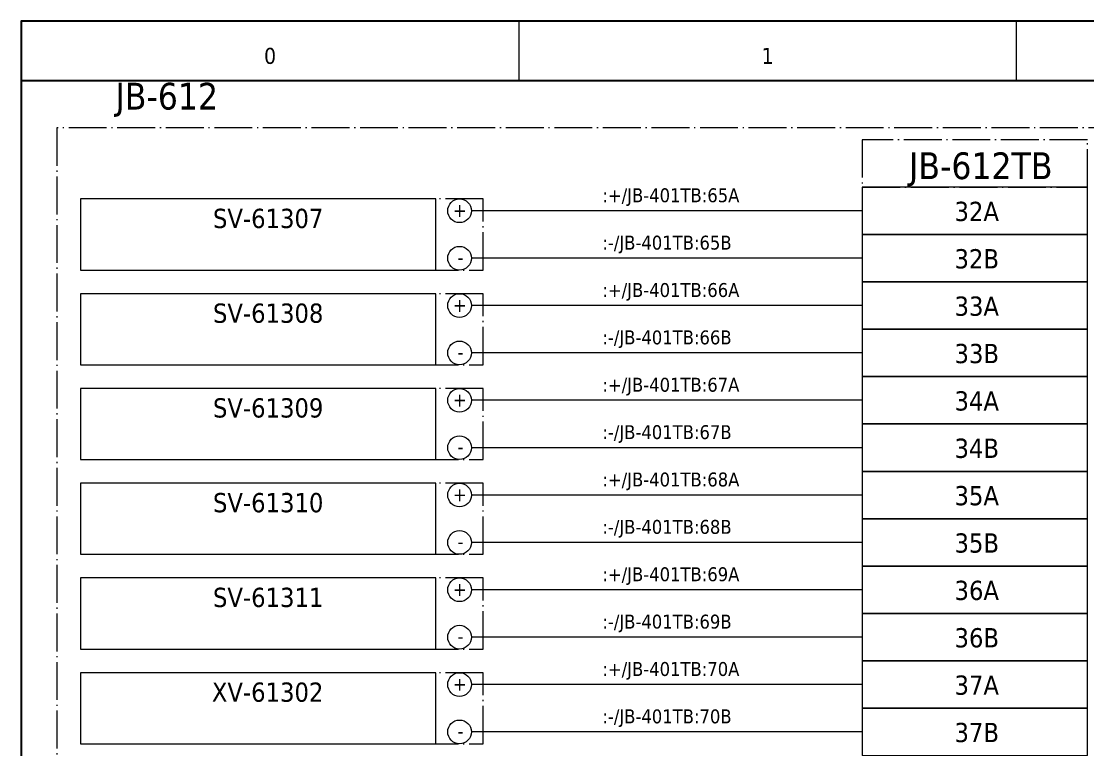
# Model space of a CAD drawing. Header units: millimetres. Extents: x 0 to 1792788, y -13 to 262234.
# Drawn here: x 0 to 90, y 235.5 to 297 of the extents above; entities that cross this region are included whole.
import ezdxf
from ezdxf.enums import TextEntityAlignment as Align

# ---------------------------------------------------------------- set-up
doc = ezdxf.new("R2010")
doc.units = ezdxf.units.MM
doc.linetypes.add('EPL_DASHDOT', pattern=[1, 0.8, -0.1, 0, -0.1])
for name, color, linetype, lineweight in [('EPLAN108', 5, 'Continuous', 35), ('EPLAN201', 7, 'Continuous', 35), ('EPLAN300', 5, 'Continuous', 25), ('EPLAN302', 5, 'Continuous', 25), ('EPLAN305', 5, 'Continuous', 25), ('EPLAN307', 134, 'EPL_DASHDOT', 25), ('EPLAN311', 7, 'Continuous', 25), ('EPLAN400', 5, 'Continuous', 35), ('EPLAN405', 7, 'Continuous', 25), ('EPLAN420', 7, 'Continuous', 35), ('EPLAN421', 5, 'Continuous', 35), ('EPLAN433', 251, 'Continuous', 35), ('EPLAN440', 73, 'Continuous', 35), ('EPLAN451', 7, 'Continuous', 35), ('EPLAN452', 7, 'Continuous', 35), ('EPLAN453', 7, 'Continuous', 35), ('EPLAN500', 7, 'Continuous', 35), ('EPLAN501', 7, 'Continuous', 35), ('EPLAN502', 7, 'Continuous', 35), ('EPLAN503', 7, 'Continuous', 35), ('EPLAN504', 7, 'Continuous', 35)]:
    doc.layers.add(name, color=color, linetype=linetype, lineweight=lineweight)
doc.styles.add('Tahoma', font='')
doc.styles.get('Tahoma').set_extended_font_data('Tahoma')

# ---------------------------------------------------------------- blocks, each defined once
blk = doc.blocks.new('EPLFRAME')
at = {"layer": 'EPLAN201', "linetype": 'Continuous', "lineweight": 25, "ltscale": 4}
for p, q in [((42, 297), (42, 292)), ((84, 297), (84, 292))]:
    blk.add_line(p, q, dxfattribs=at)
at = {"layer": 'EPLAN201', "linetype": 'Continuous', "lineweight": 35, "ltscale": 4}
blk.add_line((0, 292), (420, 292), dxfattribs=at)
blk.add_lwpolyline([(0, 0), (420, 0), (420, 297), (0, 297)], close=True, dxfattribs=at)
at = {"layer": 'EPLAN451', "color": 7, "style": 'Tahoma'}
for tag, p, height in [('14_10014', (101, 12), 2.257), ('14_10015', (185, 12), 2.257), ('14_10011', (101, 5), 2.257), ('14_10013', (332, 5), 1.625), ('14_10151', (73, 1), 1.625), ('14_10300', (415, 1), 1.625)]:
    blk.add_attdef(tag, p, '', height=height, dxfattribs=at)
blk.add_attdef('4_25020', text='', height=1.625, dxfattribs=at).set_placement((413, 1), align=Align.RIGHT)
at = {"layer": 'EPLAN452', "color": 7, "style": 'Tahoma'}
for tag, p, height in [('4_11041', (1, 17), 2.257), ('4_11071[1]', (1, 13), 1.625), ('4_11074[1]', (21, 13), 1.625), ('4_11070[1]', (41, 13), 1.625), ('4_11024', (73, 13), 1.625), ('4_20132_1001', (374, 13), 1.625), ('4_11011', (231, 12), 2.257), ('4_11030', (301, 12), 2.257), ('4_11071[2]', (1, 9), 1.625), ('4_11074[2]', (21, 9), 1.625), ('4_11070[2]', (41, 9), 1.625), ('4_11022', (73, 9), 1.625), ('4_20134_1001', (374, 9), 1.625), ('4_11071[3]', (1, 5), 1.625), ('4_11074[3]', (21, 5), 1.625), ('4_11070[3]', (41, 5), 1.625), ('4_11080', (73, 5), 1.625), ('4_11059', (301, 5), 1.625)]:
    blk.add_attdef(tag, p, '', height=height, dxfattribs=at)
for tag, height, p in [('4_11040', 2.257, (419, 17)), ('4_11000', 1.625, (419, 5)), ('4_11085', 1.625, (141, 1)), ('4_11086', 1.625, (183, 1))]:
    blk.add_attdef(tag, text='', height=height, dxfattribs=at).set_placement(p, align=Align.RIGHT)
at = {"layer": 'EPLAN453', "color": 7, "style": 'Tahoma'}
for tag, p in [('53_19005_1', (21, 293)), ('53_19005', (63, 293)), ('53_19005_8', (105, 293)), ('53_19005_6', (147, 293)), ('53_19005_7', (189, 293)), ('53_19005_9', (231, 293)), ('53_19005_3', (273, 293)), ('53_19005_2', (315, 293)), ('53_19005_4', (357, 293)), ('53_19005_5', (399, 293))]:
    blk.add_attdef(tag, text='', height=1.355, dxfattribs=at).set_placement(p, align=Align.BOTTOM_CENTER)
blk = doc.blocks.new('EPLSYM_LibrarySPECIAL_en_US_Symbol427_Variant5_Placement1_64')
at = {"layer": 'EPLAN421', "color": 5, "style": 'Tahoma'}
for tag, p in [('17_20029[1]', (-0.9525, 3.335)), ('17_20029[2]', (20.0025, 3.335))]:
    blk.add_attdef(tag, text='', height=1.1739, dxfattribs=at).set_placement(p, align=Align.BOTTOM_RIGHT)
at = {"layer": 'EPLAN433', "color": 251, "style": 'Tahoma'}
blk.add_attdef('17_20406_1', text='', height=1.6254, dxfattribs=at).set_placement((0.9525, 1.5875), align=Align.BOTTOM_RIGHT)
blk.add_attdef('17_20406', text='', height=1.6254, dxfattribs=at).set_placement((0.9525, 1.5875), align=Align.BOTTOM_LEFT)
blk = doc.blocks.new('EPLSYM_LibrarySPECIAL_en_US_Symbol427_Variant5_Placement1_65')
at = {"layer": 'EPLAN421', "color": 5, "style": 'Tahoma'}
for tag, p in [('17_20029[1]', (-0.9525, 3.335)), ('17_20029[2]', (20.0025, 3.335))]:
    blk.add_attdef(tag, text='', height=1.1739, dxfattribs=at).set_placement(p, align=Align.BOTTOM_RIGHT)
at = {"layer": 'EPLAN433', "color": 251, "style": 'Tahoma'}
blk.add_attdef('17_20406_1', text='', height=1.6254, dxfattribs=at).set_placement((0.9525, 1.5875), align=Align.BOTTOM_RIGHT)
blk.add_attdef('17_20406', text='', height=1.6254, dxfattribs=at).set_placement((0.9525, 1.5875), align=Align.BOTTOM_LEFT)
blk = doc.blocks.new('EPLSYM_LibrarySPECIAL_en_US_Symbol427_Variant5_Placement1_66')
at = {"layer": 'EPLAN421', "color": 5, "style": 'Tahoma'}
for tag, p in [('17_20029[1]', (-0.9525, 3.335)), ('17_20029[2]', (20.0025, 3.335))]:
    blk.add_attdef(tag, text='', height=1.1739, dxfattribs=at).set_placement(p, align=Align.BOTTOM_RIGHT)
at = {"layer": 'EPLAN433', "color": 251, "style": 'Tahoma'}
blk.add_attdef('17_20406_1', text='', height=1.6254, dxfattribs=at).set_placement((0.9525, 1.5875), align=Align.BOTTOM_RIGHT)
blk.add_attdef('17_20406', text='', height=1.6254, dxfattribs=at).set_placement((0.9525, 1.5875), align=Align.BOTTOM_LEFT)
blk = doc.blocks.new('EPLSYM_LibrarySPECIAL_en_US_Symbol427_Variant5_Placement1_67')
at = {"layer": 'EPLAN421', "color": 5, "style": 'Tahoma'}
for tag, p in [('17_20029[1]', (-0.9525, 3.335)), ('17_20029[2]', (20.0025, 3.335))]:
    blk.add_attdef(tag, text='', height=1.1739, dxfattribs=at).set_placement(p, align=Align.BOTTOM_RIGHT)
at = {"layer": 'EPLAN433', "color": 251, "style": 'Tahoma'}
blk.add_attdef('17_20406_1', text='', height=1.6254, dxfattribs=at).set_placement((0.9525, 1.5875), align=Align.BOTTOM_RIGHT)
blk.add_attdef('17_20406', text='', height=1.6254, dxfattribs=at).set_placement((0.9525, 1.5875), align=Align.BOTTOM_LEFT)
blk = doc.blocks.new('EPLSYM_LibrarySPECIAL_en_US_Symbol427_Variant5_Placement1_68')
at = {"layer": 'EPLAN421', "color": 5, "style": 'Tahoma'}
for tag, p in [('17_20029[1]', (-0.9525, 3.335)), ('17_20029[2]', (20.0025, 3.335))]:
    blk.add_attdef(tag, text='', height=1.1739, dxfattribs=at).set_placement(p, align=Align.BOTTOM_RIGHT)
at = {"layer": 'EPLAN433', "color": 251, "style": 'Tahoma'}
blk.add_attdef('17_20406_1', text='', height=1.6254, dxfattribs=at).set_placement((0.9525, 1.5875), align=Align.BOTTOM_RIGHT)
blk.add_attdef('17_20406', text='', height=1.6254, dxfattribs=at).set_placement((0.9525, 1.5875), align=Align.BOTTOM_LEFT)
blk = doc.blocks.new('EPLSYM_LibrarySPECIAL_en_US_Symbol427_Variant5_Placement1_69')
at = {"layer": 'EPLAN421', "color": 5, "style": 'Tahoma'}
for tag, p in [('17_20029[1]', (-0.9525, 3.335)), ('17_20029[2]', (20.0025, 3.335))]:
    blk.add_attdef(tag, text='', height=1.1739, dxfattribs=at).set_placement(p, align=Align.BOTTOM_RIGHT)
at = {"layer": 'EPLAN433', "color": 251, "style": 'Tahoma'}
blk.add_attdef('17_20406_1', text='', height=1.6254, dxfattribs=at).set_placement((0.9525, 1.5875), align=Align.BOTTOM_RIGHT)
blk.add_attdef('17_20406', text='', height=1.6254, dxfattribs=at).set_placement((0.9525, 1.5875), align=Align.BOTTOM_LEFT)
blk = doc.blocks.new('EPLSYM_LibrarySPECIAL_en_US_Symbol427_Variant5_Placement1_70')
at = {"layer": 'EPLAN421', "color": 5, "style": 'Tahoma'}
for tag, p in [('17_20029[1]', (-0.9525, 3.335)), ('17_20029[2]', (20.0025, 3.335))]:
    blk.add_attdef(tag, text='', height=1.1739, dxfattribs=at).set_placement(p, align=Align.BOTTOM_RIGHT)
at = {"layer": 'EPLAN433', "color": 251, "style": 'Tahoma'}
blk.add_attdef('17_20406_1', text='', height=1.6254, dxfattribs=at).set_placement((0.9525, 1.5875), align=Align.BOTTOM_RIGHT)
blk.add_attdef('17_20406', text='', height=1.6254, dxfattribs=at).set_placement((0.9525, 1.5875), align=Align.BOTTOM_LEFT)
blk = doc.blocks.new('EPLSYM_LibrarySPECIAL_en_US_Symbol427_Variant5_Placement1_71')
at = {"layer": 'EPLAN421', "color": 5, "style": 'Tahoma'}
for tag, p in [('17_20029[1]', (-0.9525, 3.335)), ('17_20029[2]', (20.0025, 3.335))]:
    blk.add_attdef(tag, text='', height=1.1739, dxfattribs=at).set_placement(p, align=Align.BOTTOM_RIGHT)
at = {"layer": 'EPLAN433', "color": 251, "style": 'Tahoma'}
blk.add_attdef('17_20406_1', text='', height=1.6254, dxfattribs=at).set_placement((0.9525, 1.5875), align=Align.BOTTOM_RIGHT)
blk.add_attdef('17_20406', text='', height=1.6254, dxfattribs=at).set_placement((0.9525, 1.5875), align=Align.BOTTOM_LEFT)
blk = doc.blocks.new('EPLSYM_LibrarySPECIAL_en_US_Symbol427_Variant5_Placement1_72')
at = {"layer": 'EPLAN421', "color": 5, "style": 'Tahoma'}
for tag, p in [('17_20029[1]', (-0.9525, 3.335)), ('17_20029[2]', (20.0025, 3.335))]:
    blk.add_attdef(tag, text='', height=1.1739, dxfattribs=at).set_placement(p, align=Align.BOTTOM_RIGHT)
at = {"layer": 'EPLAN433', "color": 251, "style": 'Tahoma'}
blk.add_attdef('17_20406_1', text='', height=1.6254, dxfattribs=at).set_placement((0.9525, 1.5875), align=Align.BOTTOM_RIGHT)
blk.add_attdef('17_20406', text='', height=1.6254, dxfattribs=at).set_placement((0.9525, 1.5875), align=Align.BOTTOM_LEFT)
blk = doc.blocks.new('EPLSYM_LibrarySPECIAL_en_US_Symbol427_Variant5_Placement1_73')
at = {"layer": 'EPLAN421', "color": 5, "style": 'Tahoma'}
for tag, p in [('17_20029[1]', (-0.9525, 3.335)), ('17_20029[2]', (20.0025, 3.335))]:
    blk.add_attdef(tag, text='', height=1.1739, dxfattribs=at).set_placement(p, align=Align.BOTTOM_RIGHT)
at = {"layer": 'EPLAN433', "color": 251, "style": 'Tahoma'}
blk.add_attdef('17_20406_1', text='', height=1.6254, dxfattribs=at).set_placement((0.9525, 1.5875), align=Align.BOTTOM_RIGHT)
blk.add_attdef('17_20406', text='', height=1.6254, dxfattribs=at).set_placement((0.9525, 1.5875), align=Align.BOTTOM_LEFT)
blk = doc.blocks.new('EPLSYM_LibrarySPECIAL_en_US_Symbol427_Variant5_Placement1_88')
at = {"layer": 'EPLAN421', "color": 5, "style": 'Tahoma'}
for tag, p in [('17_20029[1]', (-0.9525, 3.335)), ('17_20029[2]', (20.0025, 3.335))]:
    blk.add_attdef(tag, text='', height=1.1739, dxfattribs=at).set_placement(p, align=Align.BOTTOM_RIGHT)
at = {"layer": 'EPLAN433', "color": 251, "style": 'Tahoma'}
blk.add_attdef('17_20406_1', text='', height=1.6254, dxfattribs=at).set_placement((0.9525, 1.5875), align=Align.BOTTOM_RIGHT)
blk.add_attdef('17_20406', text='', height=1.6254, dxfattribs=at).set_placement((0.9525, 1.5875), align=Align.BOTTOM_LEFT)
blk = doc.blocks.new('EPLSYM_LibrarySPECIAL_en_US_Symbol427_Variant5_Placement1_89')
at = {"layer": 'EPLAN421', "color": 5, "style": 'Tahoma'}
for tag, p in [('17_20029[1]', (-0.9525, 3.335)), ('17_20029[2]', (20.0025, 3.335))]:
    blk.add_attdef(tag, text='', height=1.1739, dxfattribs=at).set_placement(p, align=Align.BOTTOM_RIGHT)
at = {"layer": 'EPLAN433', "color": 251, "style": 'Tahoma'}
blk.add_attdef('17_20406_1', text='', height=1.6254, dxfattribs=at).set_placement((0.9525, 1.5875), align=Align.BOTTOM_RIGHT)
blk.add_attdef('17_20406', text='', height=1.6254, dxfattribs=at).set_placement((0.9525, 1.5875), align=Align.BOTTOM_LEFT)
blk = doc.blocks.new('EPLSYM_LibrarySPECIAL_Symbol17_Variant3_Placement1')
at = {"layer": 'EPLAN302', "lineweight": 25, "ltscale": 4}
blk.add_line((4, 0), (1, 0), dxfattribs=at)
blk.add_circle((0, 0), 1, dxfattribs=at)
at = {"layer": 'EPLAN420', "color": 7, "style": 'Tahoma'}
blk.add_attdef('17_20036', text='', height=1.6254, dxfattribs=at).set_placement((-1.5, -0.16254), align=Align.MIDDLE_RIGHT)
at = {"layer": 'EPLAN421', "color": 5, "style": 'Tahoma'}
blk.add_attdef('17_20039', text='', height=1.1739, dxfattribs=at).set_placement((3, 1), align=Align.BOTTOM_RIGHT)
blk = doc.blocks.new('EPLSYM_LibrarySPECIAL_Symbol0_Variant0_Placement1_32')
at = {"layer": 'EPLAN305', "lineweight": 25, "ltscale": 4}
blk.add_lwpolyline([(0, -6), (30, -6), (30, 0), (0, 0)], close=True, dxfattribs=at)
at = {"layer": 'EPLAN440', "color": 73, "style": 'Tahoma'}
blk.add_attdef('17_20300', text='', height=1.6254, dxfattribs=at).set_placement((-1.5, -4.57508), align=Align.TOP_RIGHT)
at = {"layer": 'EPLAN500', "color": 7, "style": 'Tahoma'}
blk.add_attdef('17_20027', text='', height=1.6254, dxfattribs=at).set_placement((-1.5, -7.27508), align=Align.TOP_RIGHT)
at = {"layer": 'EPLAN501', "color": 7, "style": 'Tahoma'}
blk.add_attdef('17_20011', text='', height=1.6254, dxfattribs=at).set_placement((-1.5, -12.67508), align=Align.TOP_RIGHT)
at = {"layer": 'EPLAN502', "color": 7, "style": 'Tahoma'}
blk.add_attdef('17_20025', text='', height=1.6254, dxfattribs=at).set_placement((-1.5, -15.37508), align=Align.TOP_RIGHT)
at = {"layer": 'EPLAN503', "color": 7, "style": 'Tahoma'}
blk.add_attdef('17_20024', text='', height=1.6254, dxfattribs=at).set_placement((-1.5, -18.07508), align=Align.TOP_RIGHT)
at = {"layer": 'EPLAN504', "color": 7, "style": 'Tahoma'}
blk.add_attdef('17_20901[1]', text='', height=1.6254, dxfattribs=at).set_placement((-1.5, -9.97508), align=Align.TOP_RIGHT)
blk = doc.blocks.new('EPLSYM_LibrarySPECIAL_Symbol2_Variant0_Placement1_32')
at = {"layer": 'EPLAN307', "lineweight": 25, "ltscale": 4}
blk.add_lwpolyline([(0, -6), (34, -6), (34, 0), (0, 0)], close=True, dxfattribs=at)
at = {"layer": 'EPLAN400', "color": 5, "style": 'Tahoma'}
blk.add_attdef('88_20010', text='', height=2.2575, dxfattribs=at).set_placement((-1.5, -0.9515), align=Align.TOP_RIGHT)
at = {"layer": 'EPLAN500', "color": 7, "style": 'Tahoma'}
blk.add_attdef('88_20027', text='', height=1.6254, dxfattribs=at).set_placement((-1.5, -4.57508), align=Align.TOP_RIGHT)
at = {"layer": 'EPLAN501', "color": 7, "style": 'Tahoma'}
blk.add_attdef('88_20011', text='', height=1.6254, dxfattribs=at).set_placement((-1.5, -9.97508), align=Align.TOP_RIGHT)
at = {"layer": 'EPLAN502', "color": 7, "style": 'Tahoma'}
blk.add_attdef('88_20025', text='', height=1.6254, dxfattribs=at).set_placement((-1.5, -12.67508), align=Align.TOP_RIGHT)
at = {"layer": 'EPLAN503', "color": 7, "style": 'Tahoma'}
blk.add_attdef('88_20024', text='', height=1.6254, dxfattribs=at).set_placement((-1.5, -15.37508), align=Align.TOP_RIGHT)
at = {"layer": 'EPLAN504', "color": 7, "style": 'Tahoma'}
blk.add_attdef('88_20901[1]', text='', height=1.6254, dxfattribs=at).set_placement((-1.5, -7.27508), align=Align.TOP_RIGHT)
blk = doc.blocks.new('EPLSYM_LibrarySPECIAL_Symbol0_Variant0_Placement1_33')
at = {"layer": 'EPLAN305', "lineweight": 25, "ltscale": 4}
blk.add_lwpolyline([(0, -6), (30, -6), (30, 0), (0, 0)], close=True, dxfattribs=at)
at = {"layer": 'EPLAN440', "color": 73, "style": 'Tahoma'}
blk.add_attdef('17_20300', text='', height=1.6254, dxfattribs=at).set_placement((-1.5, -4.57508), align=Align.TOP_RIGHT)
at = {"layer": 'EPLAN500', "color": 7, "style": 'Tahoma'}
blk.add_attdef('17_20027', text='', height=1.6254, dxfattribs=at).set_placement((-1.5, -7.27508), align=Align.TOP_RIGHT)
at = {"layer": 'EPLAN501', "color": 7, "style": 'Tahoma'}
blk.add_attdef('17_20011', text='', height=1.6254, dxfattribs=at).set_placement((-1.5, -12.67508), align=Align.TOP_RIGHT)
at = {"layer": 'EPLAN502', "color": 7, "style": 'Tahoma'}
blk.add_attdef('17_20025', text='', height=1.6254, dxfattribs=at).set_placement((-1.5, -15.37508), align=Align.TOP_RIGHT)
at = {"layer": 'EPLAN503', "color": 7, "style": 'Tahoma'}
blk.add_attdef('17_20024', text='', height=1.6254, dxfattribs=at).set_placement((-1.5, -18.07508), align=Align.TOP_RIGHT)
at = {"layer": 'EPLAN504', "color": 7, "style": 'Tahoma'}
blk.add_attdef('17_20901[1]', text='', height=1.6254, dxfattribs=at).set_placement((-1.5, -9.97508), align=Align.TOP_RIGHT)
blk = doc.blocks.new('EPLSYM_LibrarySPECIAL_Symbol2_Variant0_Placement1_33')
at = {"layer": 'EPLAN307', "lineweight": 25, "ltscale": 4}
blk.add_lwpolyline([(0, -6), (34, -6), (34, 0), (0, 0)], close=True, dxfattribs=at)
at = {"layer": 'EPLAN400', "color": 5, "style": 'Tahoma'}
blk.add_attdef('88_20010', text='', height=2.2575, dxfattribs=at).set_placement((-1.5, -0.9515), align=Align.TOP_RIGHT)
at = {"layer": 'EPLAN500', "color": 7, "style": 'Tahoma'}
blk.add_attdef('88_20027', text='', height=1.6254, dxfattribs=at).set_placement((-1.5, -4.57508), align=Align.TOP_RIGHT)
at = {"layer": 'EPLAN501', "color": 7, "style": 'Tahoma'}
blk.add_attdef('88_20011', text='', height=1.6254, dxfattribs=at).set_placement((-1.5, -9.97508), align=Align.TOP_RIGHT)
at = {"layer": 'EPLAN502', "color": 7, "style": 'Tahoma'}
blk.add_attdef('88_20025', text='', height=1.6254, dxfattribs=at).set_placement((-1.5, -12.67508), align=Align.TOP_RIGHT)
at = {"layer": 'EPLAN503', "color": 7, "style": 'Tahoma'}
blk.add_attdef('88_20024', text='', height=1.6254, dxfattribs=at).set_placement((-1.5, -15.37508), align=Align.TOP_RIGHT)
at = {"layer": 'EPLAN504', "color": 7, "style": 'Tahoma'}
blk.add_attdef('88_20901[1]', text='', height=1.6254, dxfattribs=at).set_placement((-1.5, -7.27508), align=Align.TOP_RIGHT)
blk = doc.blocks.new('EPLSYM_LibrarySPECIAL_Symbol0_Variant0_Placement1_34')
at = {"layer": 'EPLAN305', "lineweight": 25, "ltscale": 4}
blk.add_lwpolyline([(0, -6), (30, -6), (30, 0), (0, 0)], close=True, dxfattribs=at)
at = {"layer": 'EPLAN440', "color": 73, "style": 'Tahoma'}
blk.add_attdef('17_20300', text='', height=1.6254, dxfattribs=at).set_placement((-1.5, -4.57508), align=Align.TOP_RIGHT)
at = {"layer": 'EPLAN500', "color": 7, "style": 'Tahoma'}
blk.add_attdef('17_20027', text='', height=1.6254, dxfattribs=at).set_placement((-1.5, -7.27508), align=Align.TOP_RIGHT)
at = {"layer": 'EPLAN501', "color": 7, "style": 'Tahoma'}
blk.add_attdef('17_20011', text='', height=1.6254, dxfattribs=at).set_placement((-1.5, -12.67508), align=Align.TOP_RIGHT)
at = {"layer": 'EPLAN502', "color": 7, "style": 'Tahoma'}
blk.add_attdef('17_20025', text='', height=1.6254, dxfattribs=at).set_placement((-1.5, -15.37508), align=Align.TOP_RIGHT)
at = {"layer": 'EPLAN503', "color": 7, "style": 'Tahoma'}
blk.add_attdef('17_20024', text='', height=1.6254, dxfattribs=at).set_placement((-1.5, -18.07508), align=Align.TOP_RIGHT)
at = {"layer": 'EPLAN504', "color": 7, "style": 'Tahoma'}
blk.add_attdef('17_20901[1]', text='', height=1.6254, dxfattribs=at).set_placement((-1.5, -9.97508), align=Align.TOP_RIGHT)
blk = doc.blocks.new('EPLSYM_LibrarySPECIAL_Symbol2_Variant0_Placement1_34')
at = {"layer": 'EPLAN307', "lineweight": 25, "ltscale": 4}
blk.add_lwpolyline([(0, -6), (34, -6), (34, 0), (0, 0)], close=True, dxfattribs=at)
at = {"layer": 'EPLAN400', "color": 5, "style": 'Tahoma'}
blk.add_attdef('88_20010', text='', height=2.2575, dxfattribs=at).set_placement((-1.5, -0.9515), align=Align.TOP_RIGHT)
at = {"layer": 'EPLAN500', "color": 7, "style": 'Tahoma'}
blk.add_attdef('88_20027', text='', height=1.6254, dxfattribs=at).set_placement((-1.5, -4.57508), align=Align.TOP_RIGHT)
at = {"layer": 'EPLAN501', "color": 7, "style": 'Tahoma'}
blk.add_attdef('88_20011', text='', height=1.6254, dxfattribs=at).set_placement((-1.5, -9.97508), align=Align.TOP_RIGHT)
at = {"layer": 'EPLAN502', "color": 7, "style": 'Tahoma'}
blk.add_attdef('88_20025', text='', height=1.6254, dxfattribs=at).set_placement((-1.5, -12.67508), align=Align.TOP_RIGHT)
at = {"layer": 'EPLAN503', "color": 7, "style": 'Tahoma'}
blk.add_attdef('88_20024', text='', height=1.6254, dxfattribs=at).set_placement((-1.5, -15.37508), align=Align.TOP_RIGHT)
at = {"layer": 'EPLAN504', "color": 7, "style": 'Tahoma'}
blk.add_attdef('88_20901[1]', text='', height=1.6254, dxfattribs=at).set_placement((-1.5, -7.27508), align=Align.TOP_RIGHT)
blk = doc.blocks.new('EPLSYM_LibrarySPECIAL_Symbol0_Variant0_Placement1_35')
at = {"layer": 'EPLAN305', "lineweight": 25, "ltscale": 4}
blk.add_lwpolyline([(0, -6), (30, -6), (30, 0), (0, 0)], close=True, dxfattribs=at)
at = {"layer": 'EPLAN440', "color": 73, "style": 'Tahoma'}
blk.add_attdef('17_20300', text='', height=1.6254, dxfattribs=at).set_placement((-1.5, -4.57508), align=Align.TOP_RIGHT)
at = {"layer": 'EPLAN500', "color": 7, "style": 'Tahoma'}
blk.add_attdef('17_20027', text='', height=1.6254, dxfattribs=at).set_placement((-1.5, -7.27508), align=Align.TOP_RIGHT)
at = {"layer": 'EPLAN501', "color": 7, "style": 'Tahoma'}
blk.add_attdef('17_20011', text='', height=1.6254, dxfattribs=at).set_placement((-1.5, -12.67508), align=Align.TOP_RIGHT)
at = {"layer": 'EPLAN502', "color": 7, "style": 'Tahoma'}
blk.add_attdef('17_20025', text='', height=1.6254, dxfattribs=at).set_placement((-1.5, -15.37508), align=Align.TOP_RIGHT)
at = {"layer": 'EPLAN503', "color": 7, "style": 'Tahoma'}
blk.add_attdef('17_20024', text='', height=1.6254, dxfattribs=at).set_placement((-1.5, -18.07508), align=Align.TOP_RIGHT)
at = {"layer": 'EPLAN504', "color": 7, "style": 'Tahoma'}
blk.add_attdef('17_20901[1]', text='', height=1.6254, dxfattribs=at).set_placement((-1.5, -9.97508), align=Align.TOP_RIGHT)
blk = doc.blocks.new('EPLSYM_LibrarySPECIAL_Symbol2_Variant0_Placement1_35')
at = {"layer": 'EPLAN307', "lineweight": 25, "ltscale": 4}
blk.add_lwpolyline([(0, -6), (34, -6), (34, 0), (0, 0)], close=True, dxfattribs=at)
at = {"layer": 'EPLAN400', "color": 5, "style": 'Tahoma'}
blk.add_attdef('88_20010', text='', height=2.2575, dxfattribs=at).set_placement((-1.5, -0.9515), align=Align.TOP_RIGHT)
at = {"layer": 'EPLAN500', "color": 7, "style": 'Tahoma'}
blk.add_attdef('88_20027', text='', height=1.6254, dxfattribs=at).set_placement((-1.5, -4.57508), align=Align.TOP_RIGHT)
at = {"layer": 'EPLAN501', "color": 7, "style": 'Tahoma'}
blk.add_attdef('88_20011', text='', height=1.6254, dxfattribs=at).set_placement((-1.5, -9.97508), align=Align.TOP_RIGHT)
at = {"layer": 'EPLAN502', "color": 7, "style": 'Tahoma'}
blk.add_attdef('88_20025', text='', height=1.6254, dxfattribs=at).set_placement((-1.5, -12.67508), align=Align.TOP_RIGHT)
at = {"layer": 'EPLAN503', "color": 7, "style": 'Tahoma'}
blk.add_attdef('88_20024', text='', height=1.6254, dxfattribs=at).set_placement((-1.5, -15.37508), align=Align.TOP_RIGHT)
at = {"layer": 'EPLAN504', "color": 7, "style": 'Tahoma'}
blk.add_attdef('88_20901[1]', text='', height=1.6254, dxfattribs=at).set_placement((-1.5, -7.27508), align=Align.TOP_RIGHT)
blk = doc.blocks.new('EPLSYM_LibrarySPECIAL_Symbol0_Variant0_Placement1_36')
at = {"layer": 'EPLAN305', "lineweight": 25, "ltscale": 4}
blk.add_lwpolyline([(0, -6), (30, -6), (30, 0), (0, 0)], close=True, dxfattribs=at)
at = {"layer": 'EPLAN440', "color": 73, "style": 'Tahoma'}
blk.add_attdef('17_20300', text='', height=1.6254, dxfattribs=at).set_placement((-1.5, -4.57508), align=Align.TOP_RIGHT)
at = {"layer": 'EPLAN500', "color": 7, "style": 'Tahoma'}
blk.add_attdef('17_20027', text='', height=1.6254, dxfattribs=at).set_placement((-1.5, -7.27508), align=Align.TOP_RIGHT)
at = {"layer": 'EPLAN501', "color": 7, "style": 'Tahoma'}
blk.add_attdef('17_20011', text='', height=1.6254, dxfattribs=at).set_placement((-1.5, -12.67508), align=Align.TOP_RIGHT)
at = {"layer": 'EPLAN502', "color": 7, "style": 'Tahoma'}
blk.add_attdef('17_20025', text='', height=1.6254, dxfattribs=at).set_placement((-1.5, -15.37508), align=Align.TOP_RIGHT)
at = {"layer": 'EPLAN503', "color": 7, "style": 'Tahoma'}
blk.add_attdef('17_20024', text='', height=1.6254, dxfattribs=at).set_placement((-1.5, -18.07508), align=Align.TOP_RIGHT)
at = {"layer": 'EPLAN504', "color": 7, "style": 'Tahoma'}
blk.add_attdef('17_20901[1]', text='', height=1.6254, dxfattribs=at).set_placement((-1.5, -9.97508), align=Align.TOP_RIGHT)
blk = doc.blocks.new('EPLSYM_LibrarySPECIAL_Symbol2_Variant0_Placement1_36')
at = {"layer": 'EPLAN307', "lineweight": 25, "ltscale": 4}
blk.add_lwpolyline([(0, -6), (34, -6), (34, 0), (0, 0)], close=True, dxfattribs=at)
at = {"layer": 'EPLAN400', "color": 5, "style": 'Tahoma'}
blk.add_attdef('88_20010', text='', height=2.2575, dxfattribs=at).set_placement((-1.5, -0.9515), align=Align.TOP_RIGHT)
at = {"layer": 'EPLAN500', "color": 7, "style": 'Tahoma'}
blk.add_attdef('88_20027', text='', height=1.6254, dxfattribs=at).set_placement((-1.5, -4.57508), align=Align.TOP_RIGHT)
at = {"layer": 'EPLAN501', "color": 7, "style": 'Tahoma'}
blk.add_attdef('88_20011', text='', height=1.6254, dxfattribs=at).set_placement((-1.5, -9.97508), align=Align.TOP_RIGHT)
at = {"layer": 'EPLAN502', "color": 7, "style": 'Tahoma'}
blk.add_attdef('88_20025', text='', height=1.6254, dxfattribs=at).set_placement((-1.5, -12.67508), align=Align.TOP_RIGHT)
at = {"layer": 'EPLAN503', "color": 7, "style": 'Tahoma'}
blk.add_attdef('88_20024', text='', height=1.6254, dxfattribs=at).set_placement((-1.5, -15.37508), align=Align.TOP_RIGHT)
at = {"layer": 'EPLAN504', "color": 7, "style": 'Tahoma'}
blk.add_attdef('88_20901[1]', text='', height=1.6254, dxfattribs=at).set_placement((-1.5, -7.27508), align=Align.TOP_RIGHT)
blk = doc.blocks.new('EPLSYM_LibrarySPECIAL_Symbol0_Variant0_Placement1_37')
at = {"layer": 'EPLAN305', "lineweight": 25, "ltscale": 4}
blk.add_lwpolyline([(0, -6), (30, -6), (30, 0), (0, 0)], close=True, dxfattribs=at)
at = {"layer": 'EPLAN440', "color": 73, "style": 'Tahoma'}
blk.add_attdef('17_20300', text='', height=1.6254, dxfattribs=at).set_placement((-1.5, -4.57508), align=Align.TOP_RIGHT)
at = {"layer": 'EPLAN500', "color": 7, "style": 'Tahoma'}
blk.add_attdef('17_20027', text='', height=1.6254, dxfattribs=at).set_placement((-1.5, -7.27508), align=Align.TOP_RIGHT)
at = {"layer": 'EPLAN501', "color": 7, "style": 'Tahoma'}
blk.add_attdef('17_20011', text='', height=1.6254, dxfattribs=at).set_placement((-1.5, -12.67508), align=Align.TOP_RIGHT)
at = {"layer": 'EPLAN502', "color": 7, "style": 'Tahoma'}
blk.add_attdef('17_20025', text='', height=1.6254, dxfattribs=at).set_placement((-1.5, -15.37508), align=Align.TOP_RIGHT)
at = {"layer": 'EPLAN503', "color": 7, "style": 'Tahoma'}
blk.add_attdef('17_20024', text='', height=1.6254, dxfattribs=at).set_placement((-1.5, -18.07508), align=Align.TOP_RIGHT)
at = {"layer": 'EPLAN504', "color": 7, "style": 'Tahoma'}
blk.add_attdef('17_20901[1]', text='', height=1.6254, dxfattribs=at).set_placement((-1.5, -9.97508), align=Align.TOP_RIGHT)
blk = doc.blocks.new('EPLSYM_LibrarySPECIAL_Symbol2_Variant0_Placement1_37')
at = {"layer": 'EPLAN307', "lineweight": 25, "ltscale": 4}
blk.add_lwpolyline([(0, -6), (34, -6), (34, 0), (0, 0)], close=True, dxfattribs=at)
at = {"layer": 'EPLAN400', "color": 5, "style": 'Tahoma'}
blk.add_attdef('88_20010', text='', height=2.2575, dxfattribs=at).set_placement((-1.5, -0.9515), align=Align.TOP_RIGHT)
at = {"layer": 'EPLAN500', "color": 7, "style": 'Tahoma'}
blk.add_attdef('88_20027', text='', height=1.6254, dxfattribs=at).set_placement((-1.5, -4.57508), align=Align.TOP_RIGHT)
at = {"layer": 'EPLAN501', "color": 7, "style": 'Tahoma'}
blk.add_attdef('88_20011', text='', height=1.6254, dxfattribs=at).set_placement((-1.5, -9.97508), align=Align.TOP_RIGHT)
at = {"layer": 'EPLAN502', "color": 7, "style": 'Tahoma'}
blk.add_attdef('88_20025', text='', height=1.6254, dxfattribs=at).set_placement((-1.5, -12.67508), align=Align.TOP_RIGHT)
at = {"layer": 'EPLAN503', "color": 7, "style": 'Tahoma'}
blk.add_attdef('88_20024', text='', height=1.6254, dxfattribs=at).set_placement((-1.5, -15.37508), align=Align.TOP_RIGHT)
at = {"layer": 'EPLAN504', "color": 7, "style": 'Tahoma'}
blk.add_attdef('88_20901[1]', text='', height=1.6254, dxfattribs=at).set_placement((-1.5, -7.27508), align=Align.TOP_RIGHT)
blk = doc.blocks.new('EPLSYM_LibrarySPECIAL_Symbol308_Variant0_Placement0')
at = {"layer": 'EPLAN405', "color": 7, "style": 'Tahoma'}
for tag, p in [('17_31011', (1.5, 6.35)), ('17_31002', (1.5, 0.5))]:
    blk.add_attdef(tag, text='', height=1.174, dxfattribs=at).set_placement(p, align=Align.BOTTOM_LEFT)
for tag, p in [('17_31004', (1.5, 4.4)), ('17_31003', (1.5, 2.45))]:
    blk.add_attdef(tag, p, '', height=1.174, dxfattribs=at)
blk = doc.blocks.new('EPLSYM_LibrarySPECIAL_Symbol2_Variant0_Placement1_54')
at = {"layer": 'EPLAN307', "lineweight": 25, "ltscale": 4}
blk.add_lwpolyline([(0, -110), (119, -110), (119, 0), (0, 0)], close=True, dxfattribs=at)
at = {"layer": 'EPLAN400', "color": 5, "style": 'Tahoma'}
blk.add_attdef('88_20010', text='', height=2.2575, dxfattribs=at).set_placement((-1.5, -0.9515), align=Align.TOP_RIGHT)
at = {"layer": 'EPLAN500', "color": 7, "style": 'Tahoma'}
blk.add_attdef('88_20027', text='', height=1.6254, dxfattribs=at).set_placement((-1.5, -4.57508), align=Align.TOP_RIGHT)
at = {"layer": 'EPLAN501', "color": 7, "style": 'Tahoma'}
blk.add_attdef('88_20011', text='', height=1.6254, dxfattribs=at).set_placement((-1.5, -9.97508), align=Align.TOP_RIGHT)
at = {"layer": 'EPLAN502', "color": 7, "style": 'Tahoma'}
blk.add_attdef('88_20025', text='', height=1.6254, dxfattribs=at).set_placement((-1.5, -12.67508), align=Align.TOP_RIGHT)
at = {"layer": 'EPLAN503', "color": 7, "style": 'Tahoma'}
blk.add_attdef('88_20024', text='', height=1.6254, dxfattribs=at).set_placement((-1.5, -15.37508), align=Align.TOP_RIGHT)
at = {"layer": 'EPLAN504', "color": 7, "style": 'Tahoma'}
blk.add_attdef('88_20901[1]', text='', height=1.6254, dxfattribs=at).set_placement((-1.5, -7.27508), align=Align.TOP_RIGHT)

msp = doc.modelspace()

# ---------------------------------------------------------------- linework, layer by layer
at = {"layer": 'EPLAN300', "lineweight": 25, "ltscale": 4}
for points in [[(71, 279), (90, 279), (90, 283), (71, 283)], [(71, 275), (90, 275), (90, 279), (71, 279)], [(71, 271), (90, 271), (90, 275), (71, 275)], [(71, 267), (90, 267), (90, 271), (71, 271)], [(71, 263), (90, 263), (90, 267), (71, 267)], [(71, 259), (90, 259), (90, 263), (71, 263)], [(71, 255), (90, 255), (90, 259), (71, 259)], [(71, 251), (90, 251), (90, 255), (71, 255)], [(71, 247), (90, 247), (90, 251), (71, 251)], [(71, 243), (90, 243), (90, 247), (71, 247)], [(71, 239), (90, 239), (90, 243), (71, 243)], [(71, 235), (90, 235), (90, 239), (71, 239)]]:
    msp.add_lwpolyline(points, close=True, dxfattribs=at)
at = {"layer": 'EPLAN307', "lineweight": 25, "ltscale": 4}
msp.add_lwpolyline([(71, 283), (90, 283), (90, 287), (71, 287)], close=True, dxfattribs=at)
at = {"layer": 'EPLAN311', "ltscale": 4}
for p, q in [((71, 281), (39, 281)), ((71, 277), (39, 277)), ((71, 273), (39, 273)), ((71, 269), (39, 269)), ((71, 265), (39, 265)), ((71, 261), (39, 261)), ((71, 257), (39, 257)), ((71, 253), (39, 253)), ((71, 249), (39, 249)), ((71, 245), (39, 245)), ((71, 241), (39, 241)), ((71, 237), (39, 237))]:
    msp.add_line(p, q, dxfattribs=at)

# ---------------------------------------------------------------- block references
ref = msp.add_blockref('EPLFRAME', (0, 0))
ref.add_attrib('53_19005', '1', dxfattribs={"layer": 'EPLAN453', "color": 7, "height": 1.355, "style": 'Tahoma'}).set_placement((63, 293), align=Align.BOTTOM_CENTER)
ref.add_attrib('53_19005_1', '0', dxfattribs={"layer": 'EPLAN453', "color": 7, "height": 1.355, "style": 'Tahoma'}).set_placement((21, 293), align=Align.BOTTOM_CENTER)
ref = msp.add_blockref('EPLSYM_LibrarySPECIAL_Symbol2_Variant0_Placement1_54', (3, 288))
ref.add_attrib('88_20010', 'JB-612', dxfattribs={"layer": 'EPLAN400', "color": 5, "height": 2.2575, "style": 'Tahoma'}).set_placement((16.605, 291.809), align=Align.TOP_RIGHT)
ref = msp.add_blockref('EPLSYM_LibrarySPECIAL_Symbol308_Variant0_Placement0', (49, 281))
ref.add_attrib('17_31011', ':+/JB-401TB:65A', dxfattribs={"layer": 'EPLAN405', "color": 7, "height": 1.1739, "style": 'Tahoma'}).set_placement((49.055, 281.374), align=Align.BOTTOM_LEFT)
ref = msp.add_blockref('EPLSYM_LibrarySPECIAL_Symbol0_Variant0_Placement1_32', (5, 282))
ref.add_attrib('17_20011', 'SV-61307', dxfattribs={"layer": 'EPLAN501', "color": 7, "height": 1.6254, "style": 'Tahoma'}).set_placement((25.501, 281.172), align=Align.TOP_RIGHT)
for name, p in [('EPLSYM_LibrarySPECIAL_Symbol2_Variant0_Placement1_32', (5, 282)), ('EPLSYM_LibrarySPECIAL_Symbol2_Variant0_Placement1_33', (5, 274)), ('EPLSYM_LibrarySPECIAL_Symbol2_Variant0_Placement1_34', (5, 266)), ('EPLSYM_LibrarySPECIAL_Symbol2_Variant0_Placement1_35', (5, 258)), ('EPLSYM_LibrarySPECIAL_Symbol2_Variant0_Placement1_36', (5, 250)), ('EPLSYM_LibrarySPECIAL_Symbol2_Variant0_Placement1_37', (5, 242))]:
    msp.add_blockref(name, p)
ref = msp.add_blockref('EPLSYM_LibrarySPECIAL_Symbol17_Variant3_Placement1', (37, 281))
ref.add_attrib('17_20039', '+', dxfattribs={"layer": 'EPLAN421', "color": 5, "height": 1.174, "style": 'Tahoma'}).set_placement((37.591, 280.117), align=Align.BOTTOM_RIGHT)
ref = msp.add_blockref('EPLSYM_LibrarySPECIAL_en_US_Symbol427_Variant5_Placement1_64', (71, 281))
ref.add_attrib('17_20011', '32A', dxfattribs={"layer": 'EPLAN501', "color": 7, "height": 1.6254, "style": 'Tahoma'}).set_placement((80.661, 279.65), align=Align.BOTTOM_CENTER)
ref = msp.add_blockref('EPLSYM_LibrarySPECIAL_Symbol308_Variant0_Placement0', (49, 277))
ref.add_attrib('17_31011', ':-/JB-401TB:65B', dxfattribs={"layer": 'EPLAN405', "color": 7, "height": 1.1739, "style": 'Tahoma'}).set_placement((49.055, 277.374), align=Align.BOTTOM_LEFT)
ref = msp.add_blockref('EPLSYM_LibrarySPECIAL_Symbol17_Variant3_Placement1', (37, 277))
ref.add_attrib('17_20039', '-', dxfattribs={"layer": 'EPLAN421', "color": 5, "height": 1.174, "style": 'Tahoma'}).set_placement((37.316, 276.132), align=Align.BOTTOM_RIGHT)
ref = msp.add_blockref('EPLSYM_LibrarySPECIAL_en_US_Symbol427_Variant5_Placement1_65', (71, 277))
ref.add_attrib('17_20011', '32B', dxfattribs={"layer": 'EPLAN501', "color": 7, "height": 1.6254, "style": 'Tahoma'}).set_placement((80.661, 275.65), align=Align.BOTTOM_CENTER)
ref = msp.add_blockref('EPLSYM_LibrarySPECIAL_Symbol308_Variant0_Placement0', (49, 273))
ref.add_attrib('17_31011', ':+/JB-401TB:66A', dxfattribs={"layer": 'EPLAN405', "color": 7, "height": 1.1739, "style": 'Tahoma'}).set_placement((49.055, 273.374), align=Align.BOTTOM_LEFT)
ref = msp.add_blockref('EPLSYM_LibrarySPECIAL_Symbol0_Variant0_Placement1_33', (5, 274))
ref.add_attrib('17_20011', 'SV-61308', dxfattribs={"layer": 'EPLAN501', "color": 7, "height": 1.6254, "style": 'Tahoma'}).set_placement((25.501, 273.172), align=Align.TOP_RIGHT)
ref = msp.add_blockref('EPLSYM_LibrarySPECIAL_Symbol17_Variant3_Placement1', (37, 273))
ref.add_attrib('17_20039', '+', dxfattribs={"layer": 'EPLAN421', "color": 5, "height": 1.174, "style": 'Tahoma'}).set_placement((37.591, 272.117), align=Align.BOTTOM_RIGHT)
ref = msp.add_blockref('EPLSYM_LibrarySPECIAL_en_US_Symbol427_Variant5_Placement1_66', (71, 273))
ref.add_attrib('17_20011', '33A', dxfattribs={"layer": 'EPLAN501', "color": 7, "height": 1.6254, "style": 'Tahoma'}).set_placement((80.661, 271.65), align=Align.BOTTOM_CENTER)
ref = msp.add_blockref('EPLSYM_LibrarySPECIAL_Symbol308_Variant0_Placement0', (49, 269))
ref.add_attrib('17_31011', ':-/JB-401TB:66B', dxfattribs={"layer": 'EPLAN405', "color": 7, "height": 1.1739, "style": 'Tahoma'}).set_placement((49.055, 269.374), align=Align.BOTTOM_LEFT)
ref = msp.add_blockref('EPLSYM_LibrarySPECIAL_Symbol17_Variant3_Placement1', (37, 269))
ref.add_attrib('17_20039', '-', dxfattribs={"layer": 'EPLAN421', "color": 5, "height": 1.174, "style": 'Tahoma'}).set_placement((37.316, 268.132), align=Align.BOTTOM_RIGHT)
ref = msp.add_blockref('EPLSYM_LibrarySPECIAL_en_US_Symbol427_Variant5_Placement1_67', (71, 269))
ref.add_attrib('17_20011', '33B', dxfattribs={"layer": 'EPLAN501', "color": 7, "height": 1.6254, "style": 'Tahoma'}).set_placement((80.661, 267.65), align=Align.BOTTOM_CENTER)
ref = msp.add_blockref('EPLSYM_LibrarySPECIAL_Symbol308_Variant0_Placement0', (49, 265))
ref.add_attrib('17_31011', ':+/JB-401TB:67A', dxfattribs={"layer": 'EPLAN405', "color": 7, "height": 1.1739, "style": 'Tahoma'}).set_placement((49.055, 265.374), align=Align.BOTTOM_LEFT)
ref = msp.add_blockref('EPLSYM_LibrarySPECIAL_Symbol0_Variant0_Placement1_34', (5, 266))
ref.add_attrib('17_20011', 'SV-61309', dxfattribs={"layer": 'EPLAN501', "color": 7, "height": 1.6254, "style": 'Tahoma'}).set_placement((25.501, 265.172), align=Align.TOP_RIGHT)
ref = msp.add_blockref('EPLSYM_LibrarySPECIAL_Symbol17_Variant3_Placement1', (37, 265))
ref.add_attrib('17_20039', '+', dxfattribs={"layer": 'EPLAN421', "color": 5, "height": 1.174, "style": 'Tahoma'}).set_placement((37.591, 264.117), align=Align.BOTTOM_RIGHT)
ref = msp.add_blockref('EPLSYM_LibrarySPECIAL_en_US_Symbol427_Variant5_Placement1_88', (71, 265))
ref.add_attrib('17_20011', '34A', dxfattribs={"layer": 'EPLAN501', "color": 7, "height": 1.6254, "style": 'Tahoma'}).set_placement((80.661, 263.65), align=Align.BOTTOM_CENTER)
ref = msp.add_blockref('EPLSYM_LibrarySPECIAL_Symbol308_Variant0_Placement0', (49, 261))
ref.add_attrib('17_31011', ':-/JB-401TB:67B', dxfattribs={"layer": 'EPLAN405', "color": 7, "height": 1.1739, "style": 'Tahoma'}).set_placement((49.055, 261.374), align=Align.BOTTOM_LEFT)
ref = msp.add_blockref('EPLSYM_LibrarySPECIAL_Symbol17_Variant3_Placement1', (37, 261))
ref.add_attrib('17_20039', '-', dxfattribs={"layer": 'EPLAN421', "color": 5, "height": 1.174, "style": 'Tahoma'}).set_placement((37.316, 260.132), align=Align.BOTTOM_RIGHT)
ref = msp.add_blockref('EPLSYM_LibrarySPECIAL_en_US_Symbol427_Variant5_Placement1_89', (71, 261))
ref.add_attrib('17_20011', '34B', dxfattribs={"layer": 'EPLAN501', "color": 7, "height": 1.6254, "style": 'Tahoma'}).set_placement((80.661, 259.65), align=Align.BOTTOM_CENTER)
ref = msp.add_blockref('EPLSYM_LibrarySPECIAL_Symbol308_Variant0_Placement0', (49, 257))
ref.add_attrib('17_31011', ':+/JB-401TB:68A', dxfattribs={"layer": 'EPLAN405', "color": 7, "height": 1.1739, "style": 'Tahoma'}).set_placement((49.055, 257.374), align=Align.BOTTOM_LEFT)
ref = msp.add_blockref('EPLSYM_LibrarySPECIAL_Symbol0_Variant0_Placement1_35', (5, 258))
ref.add_attrib('17_20011', 'SV-61310', dxfattribs={"layer": 'EPLAN501', "color": 7, "height": 1.6254, "style": 'Tahoma'}).set_placement((25.501, 257.172), align=Align.TOP_RIGHT)
ref = msp.add_blockref('EPLSYM_LibrarySPECIAL_Symbol17_Variant3_Placement1', (37, 257))
ref.add_attrib('17_20039', '+', dxfattribs={"layer": 'EPLAN421', "color": 5, "height": 1.174, "style": 'Tahoma'}).set_placement((37.591, 256.117), align=Align.BOTTOM_RIGHT)
ref = msp.add_blockref('EPLSYM_LibrarySPECIAL_en_US_Symbol427_Variant5_Placement1_68', (71, 257))
ref.add_attrib('17_20011', '35A', dxfattribs={"layer": 'EPLAN501', "color": 7, "height": 1.6254, "style": 'Tahoma'}).set_placement((80.661, 255.65), align=Align.BOTTOM_CENTER)
ref = msp.add_blockref('EPLSYM_LibrarySPECIAL_Symbol308_Variant0_Placement0', (49, 253))
ref.add_attrib('17_31011', ':-/JB-401TB:68B', dxfattribs={"layer": 'EPLAN405', "color": 7, "height": 1.1739, "style": 'Tahoma'}).set_placement((49.055, 253.374), align=Align.BOTTOM_LEFT)
ref = msp.add_blockref('EPLSYM_LibrarySPECIAL_Symbol17_Variant3_Placement1', (37, 253))
ref.add_attrib('17_20039', '-', dxfattribs={"layer": 'EPLAN421', "color": 5, "height": 1.174, "style": 'Tahoma'}).set_placement((37.316, 252.132), align=Align.BOTTOM_RIGHT)
ref = msp.add_blockref('EPLSYM_LibrarySPECIAL_en_US_Symbol427_Variant5_Placement1_69', (71, 253))
ref.add_attrib('17_20011', '35B', dxfattribs={"layer": 'EPLAN501', "color": 7, "height": 1.6254, "style": 'Tahoma'}).set_placement((80.661, 251.65), align=Align.BOTTOM_CENTER)
ref = msp.add_blockref('EPLSYM_LibrarySPECIAL_Symbol308_Variant0_Placement0', (49, 249))
ref.add_attrib('17_31011', ':+/JB-401TB:69A', dxfattribs={"layer": 'EPLAN405', "color": 7, "height": 1.1739, "style": 'Tahoma'}).set_placement((49.055, 249.374), align=Align.BOTTOM_LEFT)
ref = msp.add_blockref('EPLSYM_LibrarySPECIAL_Symbol0_Variant0_Placement1_36', (5, 250))
ref.add_attrib('17_20011', 'SV-61311', dxfattribs={"layer": 'EPLAN501', "color": 7, "height": 1.6254, "style": 'Tahoma'}).set_placement((25.501, 249.172), align=Align.TOP_RIGHT)
ref = msp.add_blockref('EPLSYM_LibrarySPECIAL_Symbol17_Variant3_Placement1', (37, 249))
ref.add_attrib('17_20039', '+', dxfattribs={"layer": 'EPLAN421', "color": 5, "height": 1.174, "style": 'Tahoma'}).set_placement((37.591, 248.117), align=Align.BOTTOM_RIGHT)
ref = msp.add_blockref('EPLSYM_LibrarySPECIAL_en_US_Symbol427_Variant5_Placement1_70', (71, 249))
ref.add_attrib('17_20011', '36A', dxfattribs={"layer": 'EPLAN501', "color": 7, "height": 1.6254, "style": 'Tahoma'}).set_placement((80.661, 247.65), align=Align.BOTTOM_CENTER)
ref = msp.add_blockref('EPLSYM_LibrarySPECIAL_Symbol308_Variant0_Placement0', (49, 245))
ref.add_attrib('17_31011', ':-/JB-401TB:69B', dxfattribs={"layer": 'EPLAN405', "color": 7, "height": 1.1739, "style": 'Tahoma'}).set_placement((49.055, 245.374), align=Align.BOTTOM_LEFT)
ref = msp.add_blockref('EPLSYM_LibrarySPECIAL_Symbol17_Variant3_Placement1', (37, 245))
ref.add_attrib('17_20039', '-', dxfattribs={"layer": 'EPLAN421', "color": 5, "height": 1.174, "style": 'Tahoma'}).set_placement((37.316, 244.132), align=Align.BOTTOM_RIGHT)
ref = msp.add_blockref('EPLSYM_LibrarySPECIAL_en_US_Symbol427_Variant5_Placement1_71', (71, 245))
ref.add_attrib('17_20011', '36B', dxfattribs={"layer": 'EPLAN501', "color": 7, "height": 1.6254, "style": 'Tahoma'}).set_placement((80.661, 243.65), align=Align.BOTTOM_CENTER)
ref = msp.add_blockref('EPLSYM_LibrarySPECIAL_Symbol308_Variant0_Placement0', (49, 241))
ref.add_attrib('17_31011', ':+/JB-401TB:70A', dxfattribs={"layer": 'EPLAN405', "color": 7, "height": 1.1739, "style": 'Tahoma'}).set_placement((49.055, 241.374), align=Align.BOTTOM_LEFT)
ref = msp.add_blockref('EPLSYM_LibrarySPECIAL_Symbol0_Variant0_Placement1_37', (5, 242))
ref.add_attrib('17_20011', 'XV-61302', dxfattribs={"layer": 'EPLAN501', "color": 7, "height": 1.6254, "style": 'Tahoma'}).set_placement((25.501, 241.172), align=Align.TOP_RIGHT)
ref = msp.add_blockref('EPLSYM_LibrarySPECIAL_Symbol17_Variant3_Placement1', (37, 241))
ref.add_attrib('17_20039', '+', dxfattribs={"layer": 'EPLAN421', "color": 5, "height": 1.174, "style": 'Tahoma'}).set_placement((37.591, 240.117), align=Align.BOTTOM_RIGHT)
ref = msp.add_blockref('EPLSYM_LibrarySPECIAL_en_US_Symbol427_Variant5_Placement1_72', (71, 241))
ref.add_attrib('17_20011', '37A', dxfattribs={"layer": 'EPLAN501', "color": 7, "height": 1.6254, "style": 'Tahoma'}).set_placement((80.661, 239.65), align=Align.BOTTOM_CENTER)
ref = msp.add_blockref('EPLSYM_LibrarySPECIAL_Symbol308_Variant0_Placement0', (49, 237))
ref.add_attrib('17_31011', ':-/JB-401TB:70B', dxfattribs={"layer": 'EPLAN405', "color": 7, "height": 1.1739, "style": 'Tahoma'}).set_placement((49.055, 237.374), align=Align.BOTTOM_LEFT)
ref = msp.add_blockref('EPLSYM_LibrarySPECIAL_Symbol17_Variant3_Placement1', (37, 237))
ref.add_attrib('17_20039', '-', dxfattribs={"layer": 'EPLAN421', "color": 5, "height": 1.174, "style": 'Tahoma'}).set_placement((37.316, 236.132), align=Align.BOTTOM_RIGHT)
ref = msp.add_blockref('EPLSYM_LibrarySPECIAL_en_US_Symbol427_Variant5_Placement1_73', (71, 237))
ref.add_attrib('17_20011', '37B', dxfattribs={"layer": 'EPLAN501', "color": 7, "height": 1.6254, "style": 'Tahoma'}).set_placement((80.661, 235.65), align=Align.BOTTOM_CENTER)

# ---------------------------------------------------------------- texts
at = {"layer": 'EPLAN108', "color": 5, "style": 'Tahoma'}
msp.add_text('JB-612TB', height=2.2575, dxfattribs=at).set_placement((81, 283), align=Align.BOTTOM_CENTER)

doc.saveas('drawing.dxf')
